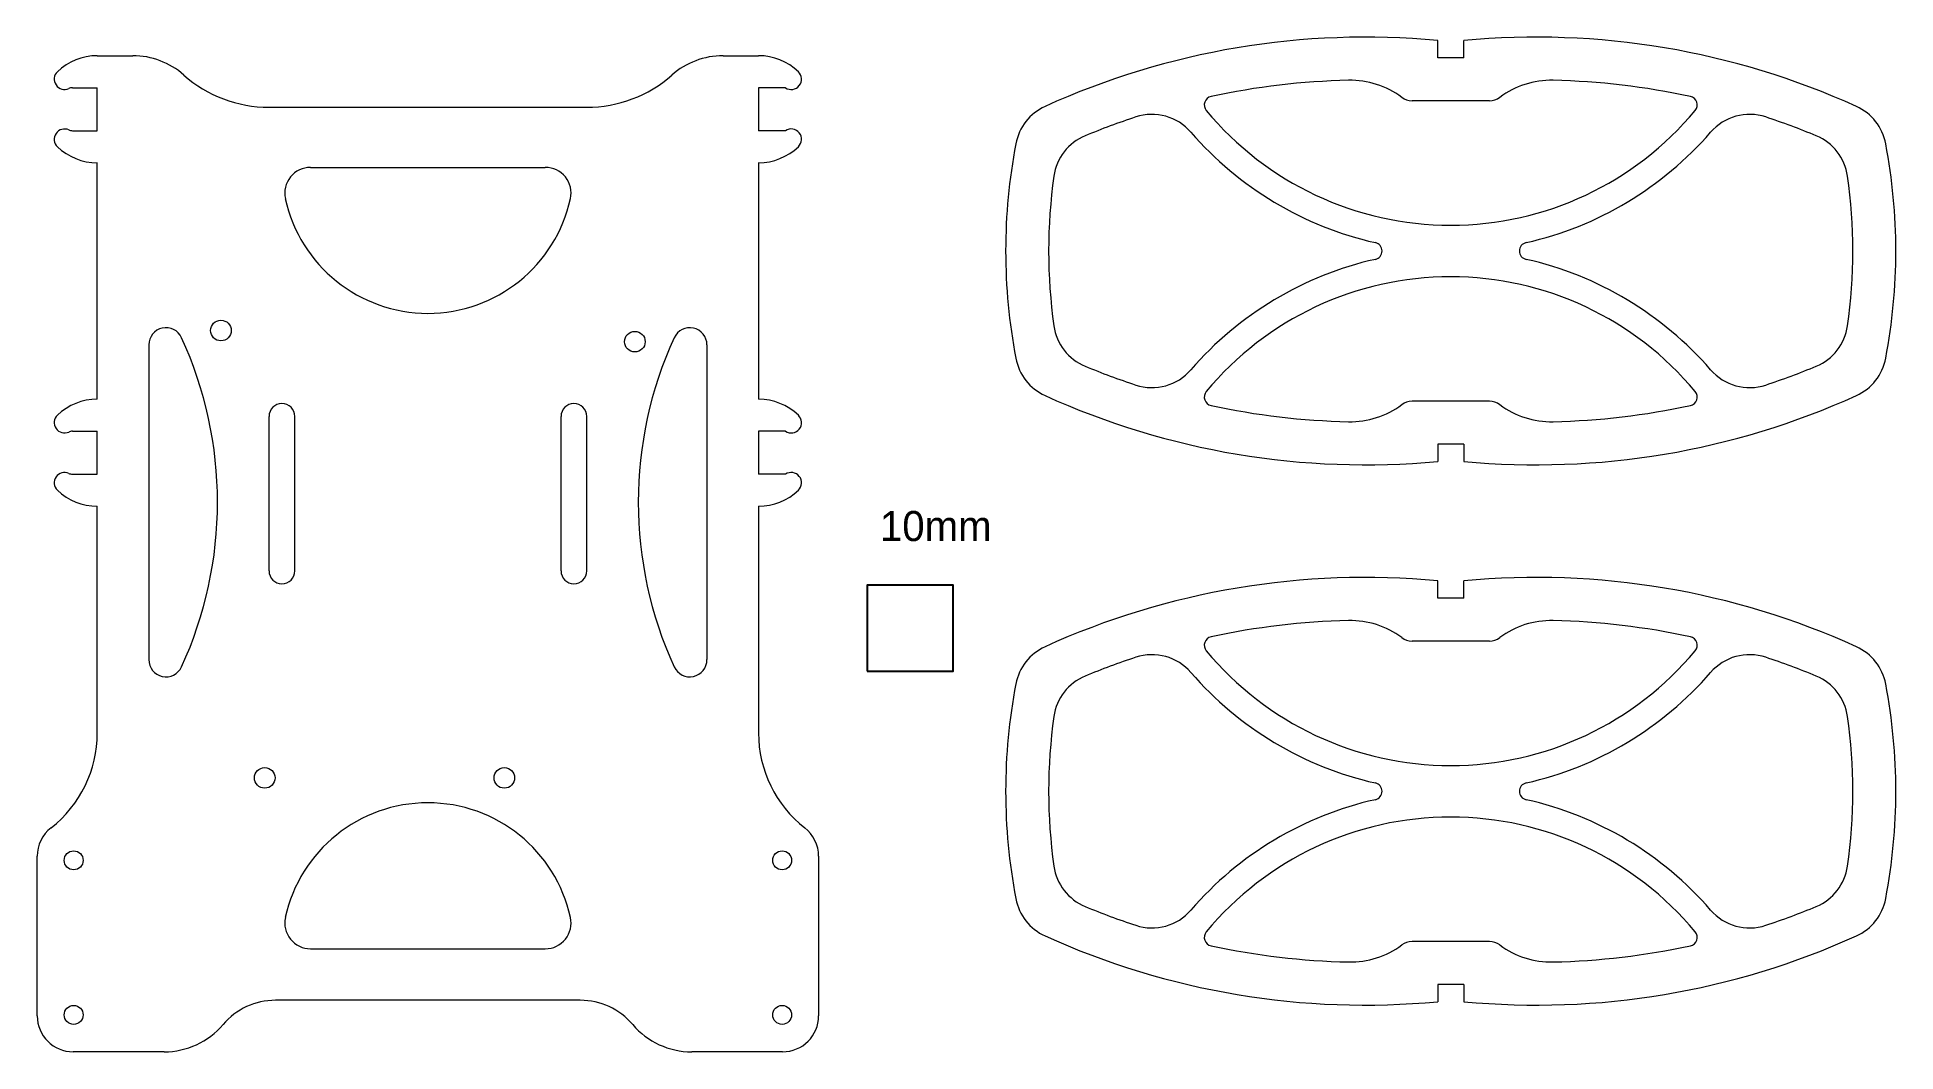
# Model space of a CAD drawing. Header units: millimetres. Extents: x 0 to 216, y 0 to 118.
import ezdxf

# ---------------------------------------------------------------- set-up
doc = ezdxf.new("R2010")
doc.units = ezdxf.units.MM

msp = doc.modelspace()

# ---------------------------------------------------------------- linework, layer by layer
at = {"color": 7, "linetype": 'Continuous', "lineweight": 15}
for p, q in [((163.1, 115.76), (163.1, 117.76)), ((166.12, 115.76), (166.12, 117.76)), ((7, 116), (11.13, 116)), ((79.87, 116), (84, 116)), ((166.12, 115.76), (163.1, 115.76)), ((4.1, 112.27), (7, 112.27)), ((7, 107.27), (7, 112.27)), ((87.15, 112.27), (84, 112.27)), ((84, 112.27), (84, 107.27)), ((169.12, 110.76), (160.1, 110.76)), ((27, 110), (64, 110)), ((4.1, 107.27), (7, 107.27)), ((87.15, 107.27), (84, 107.27)), ((7, 76), (7, 103.55)), ((31.83, 103), (59.17, 103)), ((84, 103.55), (84, 76)), ((13, 82.33), (13, 45.67)), ((78, 82.33), (78, 45.67)), ((169.12, 75.76), (160.1, 75.76)), ((27, 56), (27, 74)), ((30, 56), (30, 74)), ((61, 56), (61, 74)), ((64, 56), (64, 74)), ((4.1, 72.27), (7, 72.27)), ((7, 67.27), (7, 72.27)), ((87.15, 72.27), (84, 72.27)), ((84, 72.27), (84, 67.27)), ((166.12, 70.76), (163.1, 70.76)), ((163.1, 70.76), (163.1, 68.76)), ((166.12, 70.76), (166.12, 68.76)), ((4.1, 67.27), (7, 67.27)), ((87.15, 67.27), (84, 67.27)), ((7, 37.12), (7, 63.55)), ((84, 63.55), (84, 37.12)), ((163.1, 52.84), (163.1, 54.84)), ((166.12, 52.84), (166.12, 54.84)), ((166.12, 52.84), (163.1, 52.84)), ((169.12, 47.84), (160.1, 47.84)), ((0, 4.2), (0, 22.78)), ((91, 22.78), (91, 4.2)), ((31.83, 12), (59.17, 12)), ((169.12, 12.84), (160.1, 12.84)), ((166.12, 7.84), (163.1, 7.84)), ((163.1, 7.84), (163.1, 5.84)), ((166.12, 7.84), (166.12, 5.84)), ((63.25, 6), (27.75, 6)), ((14.78, 0), (4.2, 0)), ((86.8, 0), (76.22, 0))]:
    msp.add_line(p, q, dxfattribs=at)
msp.add_lwpolyline([(96.65, 44.34), (106.65, 44.34), (106.65, 54.34), (96.65, 54.34)], close=True)
for centre, radius in [((21.4, 84), 1.2), ((69.6, 82.7), 1.2), ((26.5, 31.9), 1.2), ((54.4, 31.9), 1.2), ((4.25, 22.3), 1.1), ((86.75, 22.3), 1.1), ((4.25, 4.3), 1.1), ((86.75, 4.3), 1.1)]:
    msp.add_circle(centre, radius, dxfattribs=at)
for centre, radius, start, end in [((154.61, 28.16), 90, 84.587, 114.4408), ((174.61, 28.16), 90, 65.5592, 95.413), ((7, 109.27), 6.73, 90, 133.6314), ((11.13, 107), 9, 48.5904, 90), ((79.87, 107), 9, 90, 131.4096), ((84, 109.27), 6.73, 46.3686, 90), ((3.19, 113.27), 1.2, 133.6314, 294.62), ((27, 125), 15, 228.5904, 270), ((64, 125), 15, 270, 311.4096), ((87.81, 113.27), 1.2, 236.4427, 46.3686), ((154.61, 28.16), 85, 91.2885, 102.1687), ((152.93, 103.14), 10, 53.2706, 91.2885), ((176.3, 103.14), 10, 88.7115, 126.7294), ((174.61, 28.16), 85, 77.8313, 88.7115), ((4.1, 111.27), 1, 90, 114.62), ((136.91, 110.27), 1, 102.1687, 219.6801), ((160.1, 112.76), 2, 233.2706, 270), ((169.12, 112.76), 2, 270, 306.7294), ((192.32, 110.27), 1, 320.3199, 77.8313), ((119.86, 104.63), 6, 114.4408, 169.223), ((154.61, 28.16), 85, 108.2909, 112.5301), ((129.82, 103.17), 6, 40.8539, 108.2909), ((164.61, 133.26), 37, 219.6801, 320.3199), ((199.41, 103.17), 6, 71.7091, 139.1461), ((174.61, 28.16), 85, 67.4699, 71.7091), ((209.37, 104.63), 6, 10.777, 65.5592), ((3.19, 106.27), 1.2, 65.38, 226.3686), ((4.1, 108.27), 1, 245.38, 270), ((87.81, 106.27), 1.2, 313.6314, 123.5573), ((124.34, 101.13), 6, 112.5301, 171.8941), ((164.61, 133.26), 40, 220.8539, 257.3196), ((164.61, 133.26), 40, 282.6804, 319.1461), ((204.88, 101.13), 6, 8.1059, 67.4699), ((7, 110.27), 6.73, 226.3686, 270), ((84, 110.27), 6.73, 270, 313.6314), ((179.61, 93.26), 66.83, 169.223, 190.777), ((149.61, 93.26), 66.83, 349.223, 10.777), ((31.83, 100), 3, 90, 192.3736), ((59.17, 100), 3, 347.6264, 90), ((179.61, 93.26), 61.83, 171.8941, 188.1059), ((149.61, 93.26), 61.83, 351.8941, 8.1059), ((45.5, 103), 17, 192.3736, 347.6264), ((155.61, 93.26), 1, 282.6804, 77.3196), ((173.61, 93.26), 1, 102.6804, 257.3196), ((164.61, 53.26), 40, 102.6804, 139.1461), ((164.61, 53.26), 40, 40.8539, 77.3196), ((164.61, 53.26), 37, 39.6801, 140.3199), ((124.34, 85.39), 6, 188.1059, 247.4699), ((204.88, 85.39), 6, 292.5301, 351.8941), ((15, 82.33), 2, 24.62, 180), ((-25, 64), 46, 335.38, 24.62), ((116, 64), 46, 155.38, 204.62), ((76, 82.33), 2, 0, 155.38), ((119.86, 81.89), 6, 190.777, 245.5592), ((209.37, 81.89), 6, 294.4408, 349.223), ((154.61, 158.36), 85, 247.4699, 251.7091), ((129.82, 83.35), 6, 251.7091, 319.1461), ((199.41, 83.35), 6, 220.8539, 288.2909), ((174.61, 158.36), 85, 288.2909, 292.5301), ((7, 69.27), 6.73, 90, 133.6314), ((84, 69.27), 6.73, 46.3686, 90), ((154.61, 158.36), 90, 245.5592, 275.413), ((136.91, 76.25), 1, 140.3199, 257.8313), ((160.1, 73.76), 2, 90, 126.7294), ((174.61, 158.36), 90, 264.587, 294.4408), ((169.12, 73.76), 2, 53.2706, 90), ((192.32, 76.25), 1, 282.1687, 39.6801), ((3.19, 73.27), 1.2, 133.6314, 294.62), ((28.5, 74), 1.5, 0, 180), ((62.5, 74), 1.5, 0, 180), ((87.81, 73.27), 1.2, 236.4427, 46.3686), ((154.61, 158.36), 85, 257.8313, 268.7115), ((152.93, 83.38), 10, 268.7115, 306.7294), ((176.3, 83.38), 10, 233.2706, 271.2885), ((174.61, 158.36), 85, 271.2885, 282.1687), ((4.1, 71.27), 1, 90, 114.62), ((3.19, 66.27), 1.2, 65.38, 226.3686), ((4.1, 68.27), 1, 245.38, 270), ((87.81, 66.27), 1.2, 313.6314, 123.5573), ((7, 70.27), 6.73, 226.3686, 270), ((84, 70.27), 6.73, 270, 313.6314), ((28.5, 56), 1.5, 180, 0), ((62.5, 56), 1.5, 180, 0), ((154.61, -34.76), 90, 84.587, 114.4408), ((174.61, -34.76), 90, 65.5592, 95.413), ((154.61, -34.76), 85, 91.2885, 102.1687), ((152.93, 40.22), 10, 53.2706, 91.2885), ((176.3, 40.22), 10, 88.7115, 126.7294), ((174.61, -34.76), 85, 77.8313, 88.7115), ((136.91, 47.35), 1, 102.1687, 219.6801), ((160.1, 49.84), 2, 233.2706, 270), ((169.12, 49.84), 2, 270, 306.7294), ((192.32, 47.35), 1, 320.3199, 77.8313), ((15, 45.67), 2, 180, 335.38), ((76, 45.67), 2, 204.62, 0), ((119.86, 41.71), 6, 114.4408, 169.223), ((154.61, -34.76), 85, 108.2909, 112.5301), ((129.82, 40.25), 6, 40.8539, 108.2909), ((164.61, 70.34), 37, 219.6801, 320.3199), ((199.41, 40.25), 6, 71.7091, 139.1461), ((174.61, -34.76), 85, 67.4699, 71.7091), ((209.37, 41.71), 6, 10.777, 65.5592), ((124.34, 38.21), 6, 112.5301, 171.8941), ((164.61, 70.34), 40, 220.8539, 257.3196), ((164.61, 70.34), 40, 282.6804, 319.1461), ((204.88, 38.21), 6, 8.1059, 67.4699), ((179.61, 30.34), 66.83, 169.223, 190.777), ((149.61, 30.34), 66.83, 349.223, 10.777), ((179.61, 30.34), 61.83, 171.8941, 188.1059), ((149.61, 30.34), 61.83, 351.8941, 8.1059), ((-7, 37.12), 14, 307.9799, 0), ((98, 37.12), 14, 180, 232.0201), ((155.61, 30.34), 1, 282.6804, 77.3196), ((173.61, 30.34), 1, 102.6804, 257.3196), ((45.5, 12), 17, 12.3736, 167.6264), ((164.61, -9.66), 40, 102.6804, 139.1461), ((164.61, -9.66), 40, 40.8539, 77.3196), ((4.2, 22.78), 4.2, 127.9799, 180), ((86.8, 22.78), 4.2, 0, 52.0201), ((164.61, -9.66), 37, 39.6801, 140.3199), ((124.34, 22.47), 6, 188.1059, 247.4699), ((204.88, 22.47), 6, 292.5301, 351.8941), ((119.86, 18.96), 6, 190.777, 245.5592), ((209.37, 18.96), 6, 294.4408, 349.223), ((31.83, 15), 3, 167.6264, 270), ((59.17, 15), 3, 270, 12.3736), ((154.61, 95.44), 85, 247.4699, 251.7091), ((129.82, 20.43), 6, 251.7091, 319.1461), ((199.41, 20.43), 6, 220.8539, 288.2909), ((174.61, 95.44), 85, 288.2909, 292.5301), ((154.61, 95.44), 90, 245.5592, 275.413), ((136.91, 13.32), 1, 140.3199, 257.8313), ((174.61, 95.44), 90, 264.587, 294.4408), ((192.32, 13.32), 1, 282.1687, 39.6801), ((154.61, 95.44), 85, 257.8313, 268.7115), ((152.93, 20.46), 10, 268.7115, 306.7294), ((160.1, 10.84), 2, 90, 126.7294), ((169.12, 10.84), 2, 53.2706, 90), ((176.3, 20.46), 10, 233.2706, 271.2885), ((174.61, 95.44), 85, 271.2885, 282.1687), ((27.75, -2), 8, 90, 139.6798), ((63.25, -2), 8, 40.3202, 90), ((4.2, 4.2), 4.2, 180, 270), ((14.78, 9), 9, 270, 319.6798), ((76.22, 9), 9, 220.3202, 270), ((86.8, 4.2), 4.2, 270, 0)]:
    msp.add_arc(centre, radius, start, end, dxfattribs=at)

# ---------------------------------------------------------------- texts
at = {"insert": (98.14, 62.98), "char_height": 3.5, "attachment_point": 1}
msp.add_mtext_dynamic_manual_height_columns('10mm', width=18.2742, gutter_width=17.5, heights=[0], dxfattribs=at)

doc.saveas('drawing.dxf')
